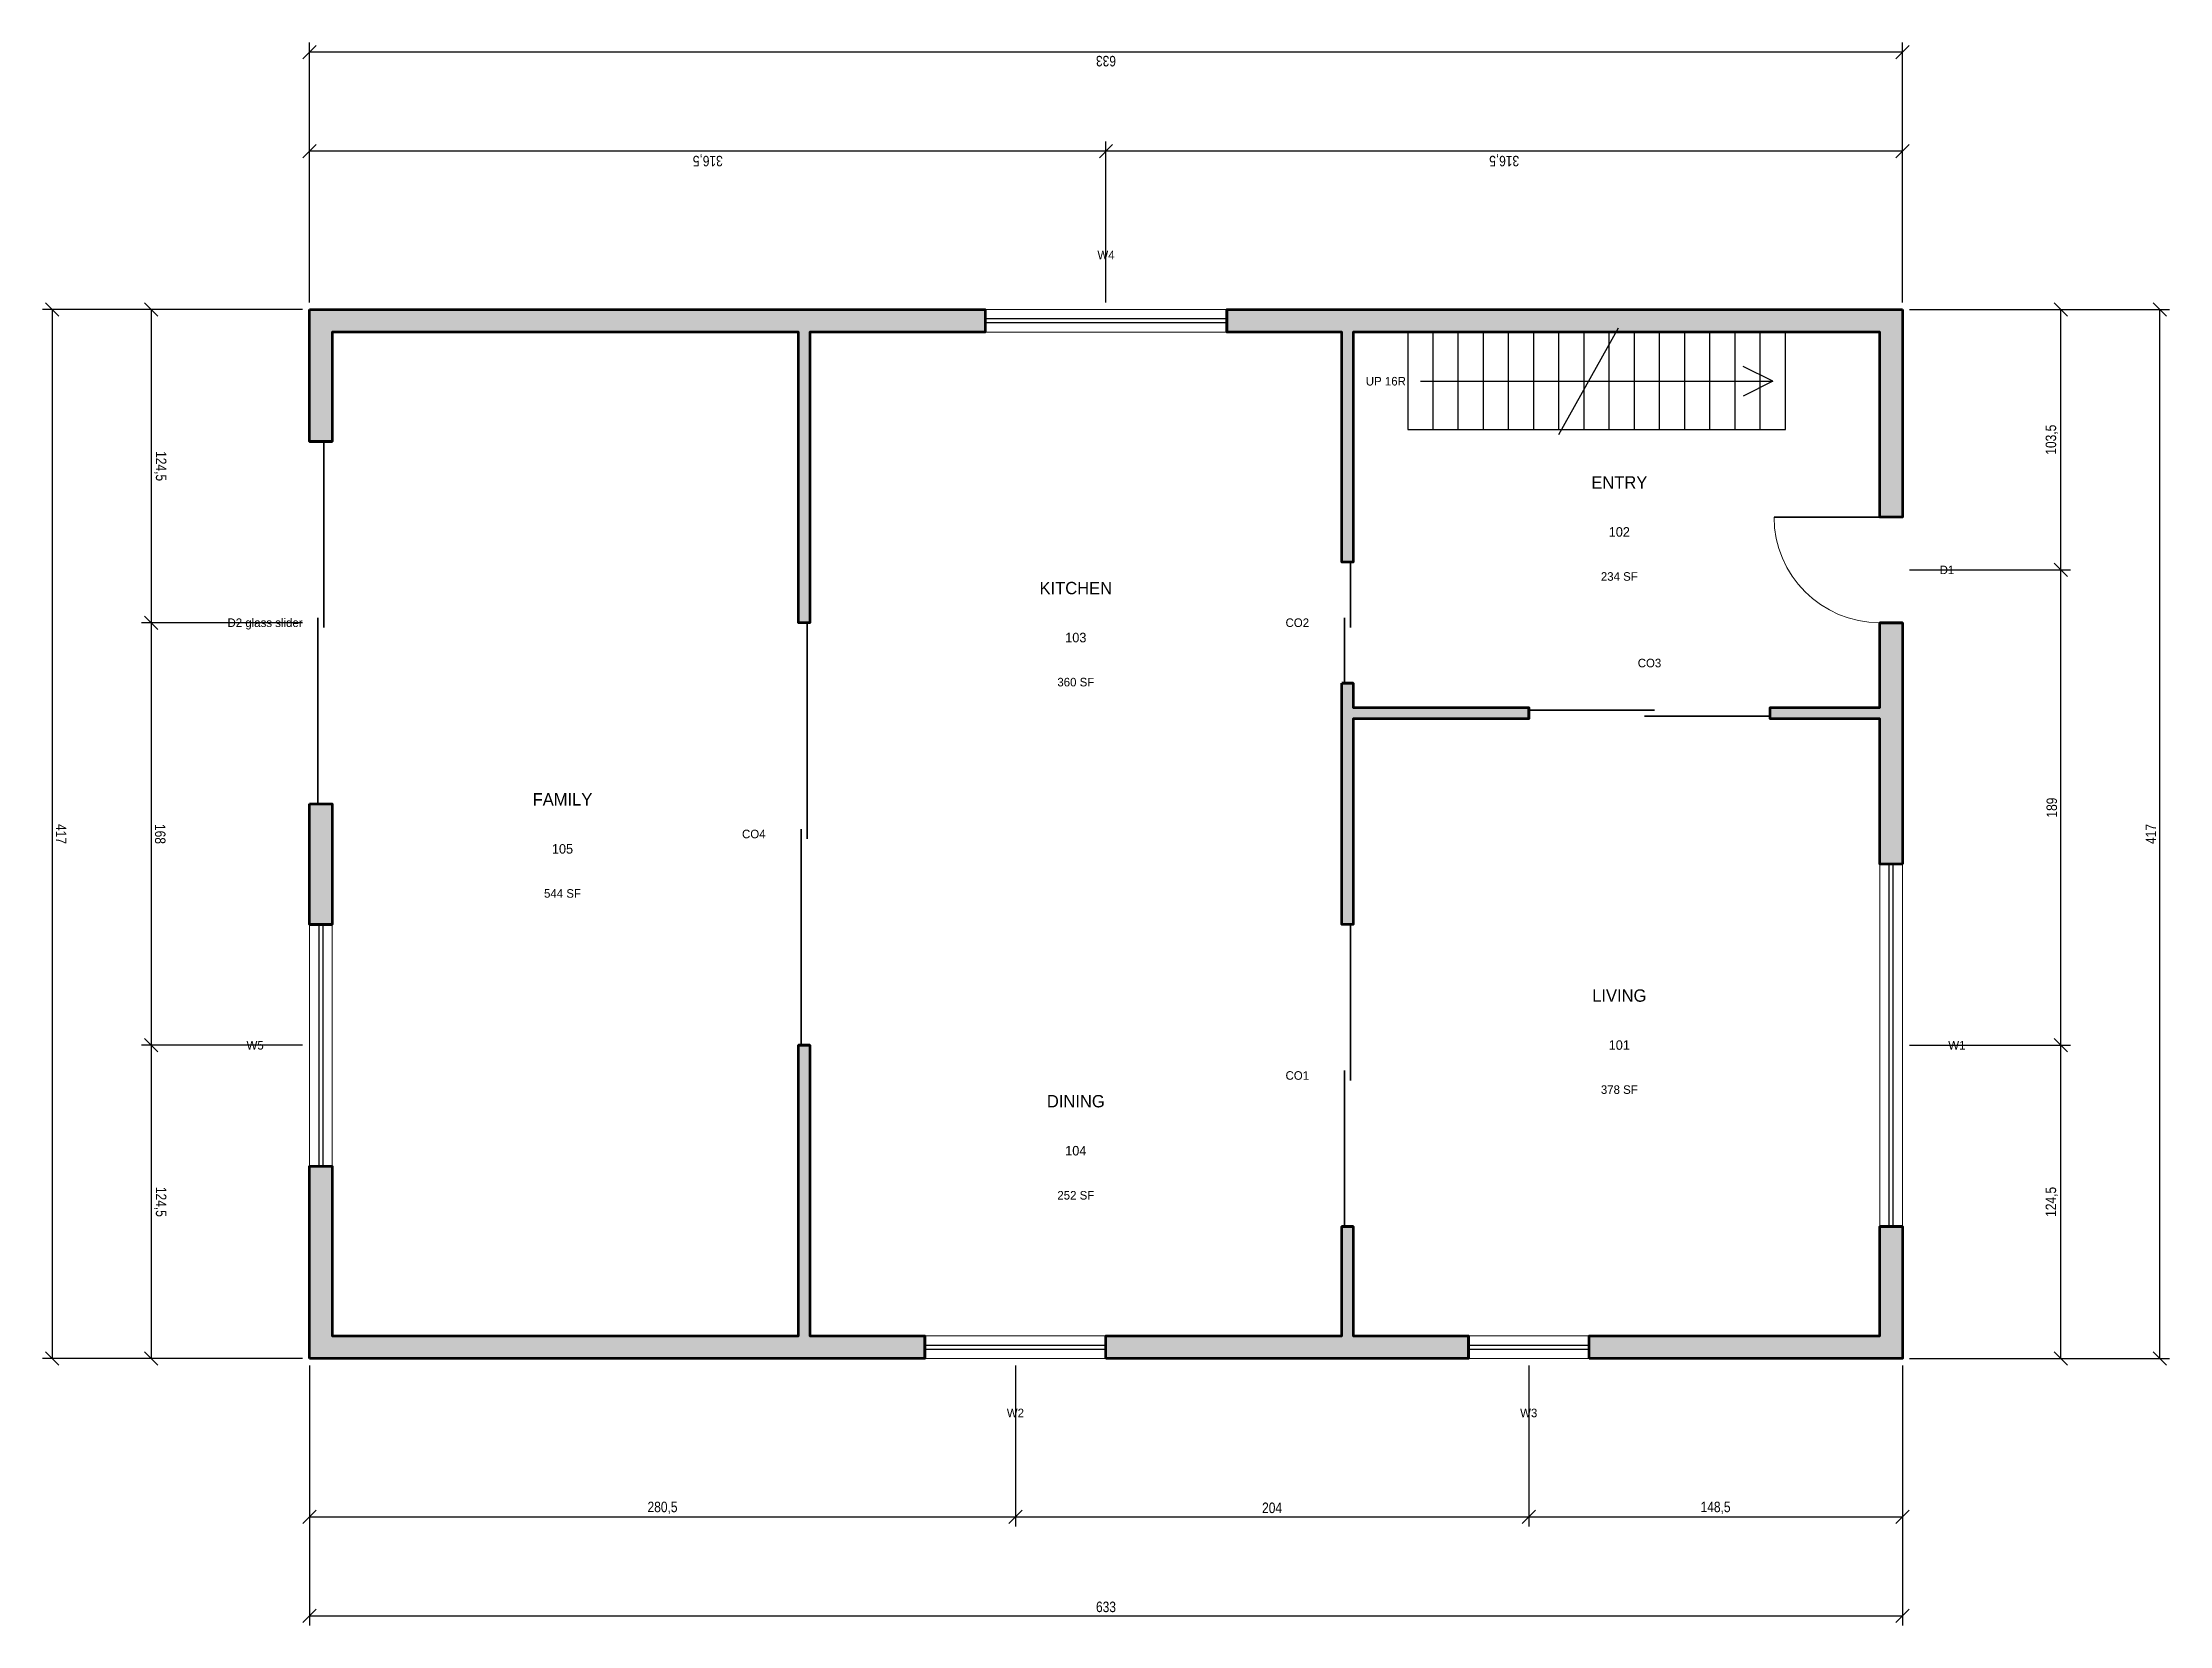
# Model space of a CAD drawing. Header units: inches. Extents: x -111 to 735, y -111 to 519.
import ezdxf
from ezdxf.enums import TextEntityAlignment as Align

# ---------------------------------------------------------------- set-up
doc = ezdxf.new("R2010")
doc.units = ezdxf.units.IN
doc.header["$MEASUREMENT"] = 0
for name, color, linetype, lineweight in [('A-ANNO-DIMS', 1, 'CONTINUOUS', 18), ('A-ANNO-SYMB', 7, 'CONTINUOUS', 25), ('A-ANNO-TEXT', 7, 'CONTINUOUS', 25), ('A-DOOR', 2, 'CONTINUOUS', 35), ('A-DOOR-SWNG', 2, 'CONTINUOUS', 13), ('A-FLOR-IDEN', 7, 'CONTINUOUS', 18), ('A-FLOR-STRS', 3, 'CONTINUOUS', 25), ('A-GLAZ', 4, 'CONTINUOUS', 25), ('A-GLAZ-SILL', 4, 'CONTINUOUS', 18), ('A-WALL', 7, 'CONTINUOUS', 70), ('A-WALL-PATT', 8, 'CONTINUOUS', 0)]:
    doc.layers.add(name, color=color, linetype=linetype, lineweight=lineweight)
doc.styles.add('OpenSansCondensed-Light', font='OpenSansCondensed-Light.ttf')
doc.dimstyles.new('ARCHKIT', dxfattribs={"dimtxt": 4.15748, "dimasz": 2.5, "dimexe": 3.779528, "dimexo": 2.834646, "dimgap": 1.511811, "dimtad": 1, "dimdec": 4, "dimlunit": 4, "dimtsz": 2.645669, "dimcen": 2.5, "dimazin": 3, "dimtfac": 1, "dimtmove": 0, "dimatfit": 3})

# ---------------------------------------------------------------- blocks, each defined once
blk = doc.blocks.new('_OBLIQUE')
at = {"color": 0, "linetype": 'BYBLOCK'}
blk.add_line((-0.5, -0.5), (0.5, 0.5), dxfattribs=at)
blk = doc.blocks.new('*D1')
for p, q in [((-4.5, -7.33), (-4.5, -110.64)), ((628.5, -7.33), (628.5, -110.64)), ((-4.5, -106.86), (628.5, -106.86))]:
    blk.add_line(p, q)
at = {"layer": 'Defpoints'}
for p in [(-4.5, -4.5), (628.5, -4.5), (-4.5, -106.86)]:
    blk.add_point(p, dxfattribs=at)
at = {"layer": 'A-ANNO-DIMS', "xscale": 5.291338582677165, "yscale": 5.291338582677165}
for p in [(-4.5, -106.86), (628.5, -106.86)]:
    blk.add_blockref('_OBLIQUE', p, dxfattribs=at)
at = {"layer": 'A-ANNO-DIMS', "insert": (312, -103.27), "char_height": 4.157, "attachment_point": 5, "style": 'OpenSansCondensed-Light'}
blk.add_mtext('633', dxfattribs=at)
blk = doc.blocks.new('*D2')
for p, q in [((-4.5, -7.33), (-4.5, -71.27)), ((276, -7.33), (276, -71.27)), ((-4.5, -67.49), (276, -67.49))]:
    blk.add_line(p, q)
at = {"layer": 'Defpoints'}
for p in [(-4.5, -4.5), (276, -4.5), (-4.5, -67.49)]:
    blk.add_point(p, dxfattribs=at)
at = {"layer": 'A-ANNO-DIMS', "xscale": 5.291338582677165, "yscale": 5.291338582677165}
for p in [(-4.5, -67.49), (276, -67.49)]:
    blk.add_blockref('_OBLIQUE', p, dxfattribs=at)
at = {"layer": 'A-ANNO-DIMS', "insert": (135.75, -63.9), "char_height": 4.157, "attachment_point": 5, "style": 'OpenSansCondensed-Light'}
blk.add_mtext('280,5', dxfattribs=at)
blk = doc.blocks.new('*D3')
for p, q in [((276, -7.33), (276, -71.27)), ((480, -7.33), (480, -71.27)), ((276, -67.49), (480, -67.49))]:
    blk.add_line(p, q)
at = {"layer": 'Defpoints'}
for p in [(276, -4.5), (480, -4.5), (276, -67.49)]:
    blk.add_point(p, dxfattribs=at)
at = {"layer": 'A-ANNO-DIMS', "xscale": 5.291338582677165, "yscale": 5.291338582677165}
for p in [(276, -67.49), (480, -67.49)]:
    blk.add_blockref('_OBLIQUE', p, dxfattribs=at)
at = {"layer": 'A-ANNO-DIMS', "insert": (378, -63.9), "char_height": 4.157, "attachment_point": 5, "style": 'OpenSansCondensed-Light'}
blk.add_mtext('204', dxfattribs=at)
blk = doc.blocks.new('*D4')
for p, q in [((480, -7.33), (480, -71.27)), ((628.5, -7.33), (628.5, -71.27)), ((480, -67.49), (628.5, -67.49))]:
    blk.add_line(p, q)
at = {"layer": 'Defpoints'}
for p in [(480, -4.5), (628.5, -4.5), (480, -67.49)]:
    blk.add_point(p, dxfattribs=at)
at = {"layer": 'A-ANNO-DIMS', "xscale": 5.291338582677165, "yscale": 5.291338582677165}
for p in [(480, -67.49), (628.5, -67.49)]:
    blk.add_blockref('_OBLIQUE', p, dxfattribs=at)
at = {"layer": 'A-ANNO-DIMS', "insert": (554.25, -63.9), "char_height": 4.157, "attachment_point": 5, "style": 'OpenSansCondensed-Light'}
blk.add_mtext('148,5', dxfattribs=at)
blk = doc.blocks.new('*D5')
for p, q in [((631.33, 412.5), (734.64, 412.5)), ((730.86, -4.5), (730.86, 412.5)), ((631.33, -4.5), (734.64, -4.5))]:
    blk.add_line(p, q)
at = {"layer": 'Defpoints'}
for p in [(628.5, 412.5), (628.5, -4.5), (730.86, -4.5)]:
    blk.add_point(p, dxfattribs=at)
at = {"layer": 'A-ANNO-DIMS', "xscale": 5.291338582677165, "yscale": 5.291338582677165, "rotation": 90}
for p in [(730.86, 412.5), (730.86, -4.5)]:
    blk.add_blockref('_OBLIQUE', p, dxfattribs=at)
at = {"layer": 'A-ANNO-DIMS', "insert": (727.27, 204), "char_height": 4.157, "attachment_point": 5, "rotation": 90, "style": 'OpenSansCondensed-Light'}
blk.add_mtext('417', dxfattribs=at)
blk = doc.blocks.new('*D6')
for p, q in [((631.33, 120), (695.27, 120)), ((691.49, -4.5), (691.49, 120)), ((631.33, -4.5), (695.27, -4.5))]:
    blk.add_line(p, q)
at = {"layer": 'Defpoints'}
for p in [(628.5, 120), (628.5, -4.5), (691.49, -4.5)]:
    blk.add_point(p, dxfattribs=at)
at = {"layer": 'A-ANNO-DIMS', "xscale": 5.291338582677165, "yscale": 5.291338582677165, "rotation": 90}
for p in [(691.49, 120), (691.49, -4.5)]:
    blk.add_blockref('_OBLIQUE', p, dxfattribs=at)
at = {"layer": 'A-ANNO-DIMS', "insert": (687.9, 57.75), "char_height": 4.157, "attachment_point": 5, "rotation": 90, "style": 'OpenSansCondensed-Light'}
blk.add_mtext('124,5', dxfattribs=at)
blk = doc.blocks.new('*D7')
for p, q in [((631.33, 309), (695.27, 309)), ((691.49, 120), (691.49, 309)), ((631.33, 120), (695.27, 120))]:
    blk.add_line(p, q)
at = {"layer": 'Defpoints'}
for p in [(628.5, 309), (628.5, 120), (691.49, 120)]:
    blk.add_point(p, dxfattribs=at)
at = {"layer": 'A-ANNO-DIMS', "xscale": 5.291338582677165, "yscale": 5.291338582677165, "rotation": 90}
for p in [(691.49, 309), (691.49, 120)]:
    blk.add_blockref('_OBLIQUE', p, dxfattribs=at)
at = {"layer": 'A-ANNO-DIMS', "insert": (687.9, 214.5), "char_height": 4.157, "attachment_point": 5, "rotation": 90, "style": 'OpenSansCondensed-Light'}
blk.add_mtext('189', dxfattribs=at)
blk = doc.blocks.new('*D8')
for p, q in [((631.33, 412.5), (695.27, 412.5)), ((691.49, 309), (691.49, 412.5)), ((631.33, 309), (695.27, 309))]:
    blk.add_line(p, q)
at = {"layer": 'Defpoints'}
for p in [(628.5, 412.5), (628.5, 309), (691.49, 309)]:
    blk.add_point(p, dxfattribs=at)
at = {"layer": 'A-ANNO-DIMS', "xscale": 5.291338582677165, "yscale": 5.291338582677165, "rotation": 90}
for p in [(691.49, 412.5), (691.49, 309)]:
    blk.add_blockref('_OBLIQUE', p, dxfattribs=at)
at = {"layer": 'A-ANNO-DIMS', "insert": (687.9, 360.75), "char_height": 4.157, "attachment_point": 5, "rotation": 90, "style": 'OpenSansCondensed-Light'}
blk.add_mtext('103,5', dxfattribs=at)
blk = doc.blocks.new('*D9')
for p, q in [((-4.5, 415.33), (-4.5, 518.64)), ((628.5, 415.33), (628.5, 518.64)), ((628.5, 514.86), (-4.5, 514.86))]:
    blk.add_line(p, q)
at = {"layer": 'Defpoints'}
for p in [(628.5, 514.86), (-4.5, 412.5), (628.5, 412.5)]:
    blk.add_point(p, dxfattribs=at)
at = {"layer": 'A-ANNO-DIMS', "xscale": 5.291338582677165, "yscale": 5.291338582677165, "rotation": 180}
for p in [(-4.5, 514.86), (628.5, 514.86)]:
    blk.add_blockref('_OBLIQUE', p, dxfattribs=at)
at = {"layer": 'A-ANNO-DIMS', "insert": (312, 511.27), "char_height": 4.157, "attachment_point": 5, "rotation": 180, "style": 'OpenSansCondensed-Light'}
blk.add_mtext('633', dxfattribs=at)
blk = doc.blocks.new('*D10')
for p, q in [((312, 415.33), (312, 479.27)), ((628.5, 475.49), (312, 475.49)), ((628.5, 415.33), (628.5, 479.27))]:
    blk.add_line(p, q)
at = {"layer": 'Defpoints'}
for p in [(628.5, 475.49), (312, 412.5), (628.5, 412.5)]:
    blk.add_point(p, dxfattribs=at)
at = {"layer": 'A-ANNO-DIMS', "xscale": 5.291338582677165, "yscale": 5.291338582677165, "rotation": 180}
for p in [(312, 475.49), (628.5, 475.49)]:
    blk.add_blockref('_OBLIQUE', p, dxfattribs=at)
at = {"layer": 'A-ANNO-DIMS', "insert": (470.25, 471.9), "char_height": 4.157, "attachment_point": 5, "rotation": 180, "style": 'OpenSansCondensed-Light'}
blk.add_mtext('316,5', dxfattribs=at)
blk = doc.blocks.new('*D11')
for p, q in [((-4.5, 415.33), (-4.5, 479.27)), ((312, 475.49), (-4.5, 475.49)), ((312, 415.33), (312, 479.27))]:
    blk.add_line(p, q)
at = {"layer": 'Defpoints'}
for p in [(312, 475.49), (-4.5, 412.5), (312, 412.5)]:
    blk.add_point(p, dxfattribs=at)
at = {"layer": 'A-ANNO-DIMS', "xscale": 5.291338582677165, "yscale": 5.291338582677165, "rotation": 180}
for p in [(-4.5, 475.49), (312, 475.49)]:
    blk.add_blockref('_OBLIQUE', p, dxfattribs=at)
at = {"layer": 'A-ANNO-DIMS', "insert": (153.75, 471.9), "char_height": 4.157, "attachment_point": 5, "rotation": 180, "style": 'OpenSansCondensed-Light'}
blk.add_mtext('316,5', dxfattribs=at)
blk = doc.blocks.new('*D12')
for p, q in [((-7.33, 412.5), (-110.64, 412.5)), ((-106.86, 412.5), (-106.86, -4.5)), ((-7.33, -4.5), (-110.64, -4.5))]:
    blk.add_line(p, q)
at = {"layer": 'Defpoints'}
for p in [(-106.86, 412.5), (-4.5, 412.5), (-4.5, -4.5)]:
    blk.add_point(p, dxfattribs=at)
at = {"layer": 'A-ANNO-DIMS', "xscale": 5.291338582677165, "yscale": 5.291338582677165, "rotation": -90}
for p in [(-106.86, 412.5), (-106.86, -4.5)]:
    blk.add_blockref('_OBLIQUE', p, dxfattribs=at)
at = {"layer": 'A-ANNO-DIMS', "insert": (-103.27, 204), "char_height": 4.157, "attachment_point": 5, "rotation": 270, "style": 'OpenSansCondensed-Light'}
blk.add_mtext('417', dxfattribs=at)
blk = doc.blocks.new('*D13')
for p, q in [((-7.33, 412.5), (-71.27, 412.5)), ((-67.49, 412.5), (-67.49, 288)), ((-7.33, 288), (-71.27, 288))]:
    blk.add_line(p, q)
at = {"layer": 'Defpoints'}
for p in [(-67.49, 412.5), (-4.5, 412.5), (-4.5, 288)]:
    blk.add_point(p, dxfattribs=at)
at = {"layer": 'A-ANNO-DIMS', "xscale": 5.291338582677165, "yscale": 5.291338582677165, "rotation": -90}
for p in [(-67.49, 412.5), (-67.49, 288)]:
    blk.add_blockref('_OBLIQUE', p, dxfattribs=at)
at = {"layer": 'A-ANNO-DIMS', "insert": (-63.9, 350.25), "char_height": 4.157, "attachment_point": 5, "rotation": 270, "style": 'OpenSansCondensed-Light'}
blk.add_mtext('124,5', dxfattribs=at)
blk = doc.blocks.new('*D14')
for p, q in [((-7.33, 288), (-71.27, 288)), ((-67.49, 288), (-67.49, 120)), ((-7.33, 120), (-71.27, 120))]:
    blk.add_line(p, q)
at = {"layer": 'Defpoints'}
for p in [(-67.49, 288), (-4.5, 288), (-4.5, 120)]:
    blk.add_point(p, dxfattribs=at)
at = {"layer": 'A-ANNO-DIMS', "xscale": 5.291338582677165, "yscale": 5.291338582677165, "rotation": -90}
for p in [(-67.49, 288), (-67.49, 120)]:
    blk.add_blockref('_OBLIQUE', p, dxfattribs=at)
at = {"layer": 'A-ANNO-DIMS', "insert": (-63.9, 204), "char_height": 4.157, "attachment_point": 5, "rotation": 270, "style": 'OpenSansCondensed-Light'}
blk.add_mtext('168', dxfattribs=at)
blk = doc.blocks.new('*D15')
for p, q in [((-7.33, 120), (-71.27, 120)), ((-67.49, 120), (-67.49, -4.5)), ((-7.33, -4.5), (-71.27, -4.5))]:
    blk.add_line(p, q)
at = {"layer": 'Defpoints'}
for p in [(-67.49, 120), (-4.5, 120), (-4.5, -4.5)]:
    blk.add_point(p, dxfattribs=at)
at = {"layer": 'A-ANNO-DIMS', "xscale": 5.291338582677165, "yscale": 5.291338582677165, "rotation": -90}
for p in [(-67.49, 120), (-67.49, -4.5)]:
    blk.add_blockref('_OBLIQUE', p, dxfattribs=at)
at = {"layer": 'A-ANNO-DIMS', "insert": (-63.9, 57.75), "char_height": 4.157, "attachment_point": 5, "rotation": 270, "style": 'OpenSansCondensed-Light'}
blk.add_mtext('124,5', dxfattribs=at)

msp = doc.modelspace()

# ---------------------------------------------------------------- hatches: boundary and pattern name
at = {"layer": 'A-WALL-PATT'}
for points in [[(-4.5, 412.5), (264, 412.5), (264, 403.5), (194.25, 403.5), (194.25, 288), (189.75, 288), (189.75, 403.5), (4.5, 403.5), (4.5, 360), (-4.5, 360), (-4.5, 412.5)], [(628.5, 412.5), (628.5, 330), (619.5, 330), (619.5, 403.5), (410.25, 403.5), (410.25, 312), (405.75, 312), (405.75, 403.5), (360, 403.5), (360, 412.5), (628.5, 412.5)], [(628.5, 192), (619.5, 192), (619.5, 249.75), (576, 249.75), (576, 254.25), (619.5, 254.25), (619.5, 288), (628.5, 288), (628.5, 192)], [(405.75, 264), (410.25, 264), (410.25, 254.25), (480, 254.25), (480, 249.75), (410.25, 249.75), (410.25, 168), (405.75, 168), (405.75, 264)], [(-4.5, 216), (4.5, 216), (4.5, 168), (-4.5, 168), (-4.5, 216)], [(-4.5, -4.5), (-4.5, 72), (4.5, 72), (4.5, 4.5), (189.75, 4.5), (189.75, 120), (194.25, 120), (194.25, 4.5), (240, 4.5), (240, -4.5), (-4.5, -4.5)], [(312, -4.5), (312, 4.5), (405.75, 4.5), (405.75, 48), (410.25, 48), (410.25, 4.5), (456, 4.5), (456, -4.5), (312, -4.5)], [(504, -4.5), (504, 4.5), (619.5, 4.5), (619.5, 48), (628.5, 48), (628.5, -4.5), (504, -4.5)]]:
    msp.add_hatch(color=256, dxfattribs=at).paths.add_polyline_path(points)

# ---------------------------------------------------------------- linework, layer by layer
at = {"layer": 'A-DOOR'}
for points in [[(1.1811, 360), (1.1811, 286.0315)], [(619.5, 330), (577.5, 330)], [(409.1811, 286.0315), (409.1811, 312)], [(-1.1811, 289.9685), (-1.1811, 216)], [(193.1811, 202.0315), (193.1811, 288)], [(406.8189, 264), (406.8189, 289.9685)], [(480, 253.1811), (529.9685, 253.1811)], [(526.0315, 250.8189), (576, 250.8189)], [(190.8189, 120), (190.8189, 205.9685)], [(409.1811, 106.0315), (409.1811, 168)], [(406.8189, 48), (406.8189, 109.9685)]]:
    msp.add_lwpolyline(points, dxfattribs=at)
at = {"layer": 'A-DOOR-SWNG'}
msp.add_arc((619.5, 330), 42, 180, 270, dxfattribs=at)
at = {"layer": 'A-FLOR-STRS'}
msp.add_lwpolyline([(432, 364.8), (581.994, 364.8), (581.994, 403.2), (432, 403.2)], close=True, dxfattribs=at)
for points in [[(441.9996, 364.8), (441.9996, 403.2)], [(451.9992, 364.8), (451.9992, 403.2)], [(461.9988, 364.8), (461.9988, 403.2)], [(471.9984, 364.8), (471.9984, 403.2)], [(481.998, 364.8), (481.998, 403.2)], [(491.9976, 362.8315), (515.61965, 405.1685)], [(491.9976, 364.8), (491.9976, 403.2)], [(501.9972, 364.8), (501.9972, 403.2)], [(511.9968, 364.8), (511.9968, 403.2)], [(521.9964, 364.8), (521.9964, 403.2)], [(531.996, 364.8), (531.996, 403.2)], [(541.9956, 364.8), (541.9956, 403.2)], [(551.9952, 364.8), (551.9952, 403.2)], [(561.9948, 364.8), (561.9948, 403.2)], [(571.9944, 364.8), (571.9944, 403.2)], [(576.9942, 384), (565.18318, 389.90551)], [(436.9998, 384), (576.9942, 384)], [(576.9942, 384), (565.18318, 378.09449)]]:
    msp.add_lwpolyline(points, dxfattribs=at)
at = {"layer": 'A-GLAZ'}
for points in [[(360, 408.7874), (264, 408.7874)], [(360, 407.2126), (264, 407.2126)], [(623.2126, 48), (623.2126, 192)], [(624.7874, 48), (624.7874, 192)], [(-0.7874, 168), (-0.7874, 72)], [(0.7874, 168), (0.7874, 72)], [(240, 0.7874), (312, 0.7874)], [(456, 0.7874), (504, 0.7874)], [(240, -0.7874), (312, -0.7874)], [(456, -0.7874), (504, -0.7874)]]:
    msp.add_lwpolyline(points, dxfattribs=at)
at = {"layer": 'A-GLAZ-SILL'}
for points in [[(360, 412.5), (264, 412.5)], [(360, 403.5), (264, 403.5)], [(619.5, 48), (619.5, 192)], [(628.5, 48), (628.5, 192)], [(-4.5, 168), (-4.5, 72)], [(4.5, 168), (4.5, 72)], [(240, 4.5), (312, 4.5)], [(456, 4.5), (504, 4.5)], [(240, -4.5), (312, -4.5)], [(456, -4.5), (504, -4.5)]]:
    msp.add_lwpolyline(points, dxfattribs=at)
at = {"layer": 'A-WALL'}
for points in [[(-4.5, 412.5), (264, 412.5), (264, 403.5), (194.25, 403.5), (194.25, 288), (189.75, 288), (189.75, 403.5), (4.5, 403.5), (4.5, 360), (-4.5, 360), (-4.5, 412.5)], [(628.5, 412.5), (628.5, 330), (619.5, 330), (619.5, 403.5), (410.25, 403.5), (410.25, 312), (405.75, 312), (405.75, 403.5), (360, 403.5), (360, 412.5), (628.5, 412.5)], [(628.5, 192), (619.5, 192), (619.5, 249.75), (576, 249.75), (576, 254.25), (619.5, 254.25), (619.5, 288), (628.5, 288), (628.5, 192)], [(405.75, 264), (410.25, 264), (410.25, 254.25), (480, 254.25), (480, 249.75), (410.25, 249.75), (410.25, 168), (405.75, 168), (405.75, 264)], [(-4.5, 216), (4.5, 216), (4.5, 168), (-4.5, 168), (-4.5, 216)], [(-4.5, -4.5), (-4.5, 72), (4.5, 72), (4.5, 4.5), (189.75, 4.5), (189.75, 120), (194.25, 120), (194.25, 4.5), (240, 4.5), (240, -4.5), (-4.5, -4.5)], [(312, -4.5), (312, 4.5), (405.75, 4.5), (405.75, 48), (410.25, 48), (410.25, 4.5), (456, 4.5), (456, -4.5), (312, -4.5)], [(504, -4.5), (504, 4.5), (619.5, 4.5), (619.5, 48), (628.5, 48), (628.5, -4.5), (504, -4.5)]]:
    msp.add_lwpolyline(points, close=True, dxfattribs=at)
for points in [[(264, 412.5), (264, 403.5)], [(360, 412.5), (360, 403.5)], [(-4.5, 360), (4.5, 360)], [(628.5, 330), (619.5, 330)], [(410.25, 312), (405.75, 312)], [(194.25, 288), (189.75, 288)], [(628.5, 288), (619.5, 288)], [(410.25, 264), (405.75, 264)], [(480, 249.75), (480, 254.25)], [(576, 249.75), (576, 254.25)], [(-4.5, 216), (4.5, 216)], [(628.5, 192), (619.5, 192)], [(-4.5, 168), (4.5, 168)], [(410.25, 168), (405.75, 168)], [(194.25, 120), (189.75, 120)], [(-4.5, 72), (4.5, 72)], [(410.25, 48), (405.75, 48)], [(628.5, 48), (619.5, 48)], [(240, -4.5), (240, 4.5)], [(312, -4.5), (312, 4.5)], [(456, -4.5), (456, 4.5)], [(504, -4.5), (504, 4.5)]]:
    msp.add_lwpolyline(points, dxfattribs=at)

# ---------------------------------------------------------------- texts
at = {"layer": 'A-ANNO-SYMB'}
for s, height, p in [('W4', 3.401575, (312, 434.15354)), ('D1', 3.401575, (646.21654, 309)), ('D2 glass slider', 3.4015748, (-22.21654, 288)), ('CO2', 3.401575, (388.03346, 288)), ('CO3', 3.401575, (528, 271.96654)), ('CO4', 3.401575, (172.03346, 204)), ('W5', 3.401575, (-26.15354, 120)), ('W1', 3.401575, (650.15354, 120)), ('CO1', 3.401575, (388.03346, 108)), ('W2', 3.401575, (276, -26.15354)), ('W3', 3.401575, (480, -26.15354))]:
    msp.add_text(s, height=height, dxfattribs=at).set_placement(p, align=Align.MIDDLE_CENTER)
at = {"layer": 'A-ANNO-TEXT'}
msp.add_text('UP 16R', height=3.401575, dxfattribs=at).set_placement((423.22027, 384), align=Align.MIDDLE_CENTER)
at = {"layer": 'A-FLOR-IDEN'}
for s, height, p in [('ENTRY', 4.913386, (516, 343.77953)), ('102', 3.779528, (516, 324.09449)), ('KITCHEN', 4.913386, (300, 301.77953)), ('234 SF', 3.401575, (516, 306.37795)), ('103', 3.779528, (300, 282.09449)), ('360 SF', 3.401575, (300, 264.37795)), ('FAMILY', 4.913386, (96, 217.77953)), ('105', 3.779528, (96, 198.09449)), ('544 SF', 3.401575, (96, 180.37795)), ('LIVING', 4.913386, (516, 139.77953)), ('101', 3.779528, (516, 120.09449)), ('378 SF', 3.401575, (516, 102.37795)), ('DINING', 4.913386, (300, 97.77953)), ('104', 3.779528, (300, 78.09449)), ('252 SF', 3.401575, (300, 60.37795))]:
    msp.add_text(s, height=height, dxfattribs=at).set_placement(p, align=Align.MIDDLE_CENTER)

# ---------------------------------------------------------------- dimensions: what is measured, and where the dimension line sits
at = {"layer": 'A-ANNO-DIMS'}
for base, p1, p2, angle, picture, middle in [((628.5, 514.8622), (628.5, 412.5), (-4.5, 412.5), 180, '*D9', (312, 511.27165)), ((312, 475.49213), (312, 412.5), (-4.5, 412.5), 180, '*D11', (153.75, 471.90157)), ((628.5, 475.49213), (628.5, 412.5), (312, 412.5), 180, '*D10', (470.25, 471.90157)), ((-106.8622, 412.5), (-4.5, 412.5), (-4.5, -4.5), 270, '*D12', (-103.27165, 204)), ((-67.49213, 412.5), (-4.5, 412.5), (-4.5, 288), 270, '*D13', (-63.90157, 350.25)), ((730.8622, -4.5), (628.5, -4.5), (628.5, 412.5), 90, '*D5', (727.27165, 204)), ((691.49213, 309), (628.5, 309), (628.5, 412.5), 90, '*D8', (687.90157, 360.75)), ((691.49213, 120), (628.5, 120), (628.5, 309), 90, '*D7', (687.90157, 214.5)), ((-67.49213, 288), (-4.5, 288), (-4.5, 120), 270, '*D14', (-63.90157, 204)), ((-67.49213, 120), (-4.5, 120), (-4.5, -4.5), 270, '*D15', (-63.90157, 57.75)), ((691.49213, -4.5), (628.5, -4.5), (628.5, 120), 90, '*D6', (687.90157, 57.75))]:
    dim = msp.add_linear_dim(base=base, p1=p1, p2=p2, angle=angle, dimstyle='ARCHKIT', dxfattribs=at)
    dim.commit()
    dim.dimension.update_dxf_attribs({"geometry": picture, "text_midpoint": middle})
for base, p1, p2, picture, middle in [((-4.5, -106.8622), (-4.5, -4.5), (628.5, -4.5), '*D1', (312, -103.27165)), ((-4.5, -67.49213), (-4.5, -4.5), (276, -4.5), '*D2', (135.75, -63.90157)), ((276, -67.49213), (276, -4.5), (480, -4.5), '*D3', (378, -63.90157)), ((480, -67.49213), (480, -4.5), (628.5, -4.5), '*D4', (554.25, -63.90157))]:
    dim = msp.add_linear_dim(base=base, p1=p1, p2=p2, dimstyle='ARCHKIT', dxfattribs=at)
    dim.commit()
    dim.dimension.update_dxf_attribs({"geometry": picture, "text_midpoint": middle})

doc.saveas('drawing.dxf')
